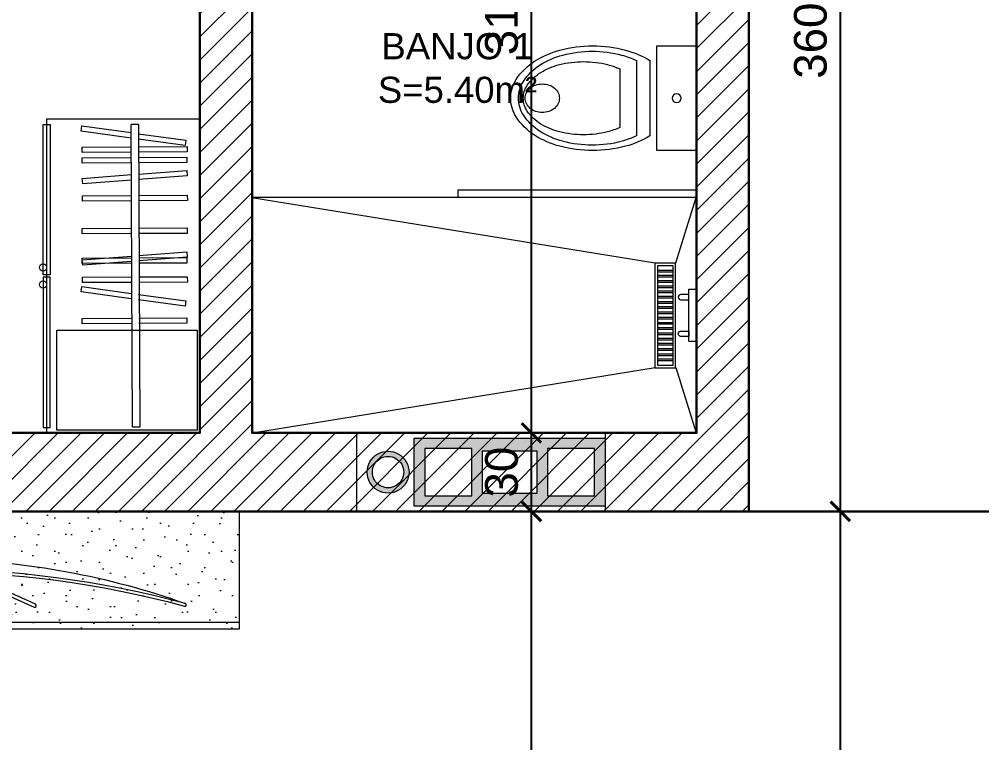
# Model space of a CAD drawing. Header units: centimetres. Extents: x 99002 to 104403, y -55119 to -48358.
# Drawn here: x 101455.2 to 101823.4, y -53225.8 to -52949.2 of the extents above; entities that cross this region are included whole.
import ezdxf

# ---------------------------------------------------------------- set-up
doc = ezdxf.new("R2010")
doc.units = ezdxf.units.CM
doc.header["$LTSCALE"] = 50
doc.header["$MEASUREMENT"] = 0
doc.layers.get('0').update_dxf_attribs({"color": 8})
for name, color, linetype, lineweight in [('BANJO', 160, 'Continuous', 9), ('MACONNERIE COUPE', 7, 'Continuous', 30), ('MACONNERIE HACHURE', 253, 'Continuous', 13), ('MOBILE_Pen_No__18', 9, 'Continuous', 15), ('mobilimi', 8, 'Continuous', 9), ('PERCEMENT', 253, 'Continuous', 20)]:
    doc.layers.add(name, color=color, linetype=linetype, lineweight=lineweight)
doc.layers.add('BORD', color=5, linetype='Continuous')
doc.layers.add('COTE 50ème', color=1, linetype='Continuous')
doc.layers.add('DEMOL', color=7, linetype='Continuous', lineweight=60, true_color=0xb38600)
doc.layers.add('MOBILE_Pen_No__12', color=7, linetype='Continuous', lineweight=18, true_color=0xa7a7a7)
doc.layers.add('FMULT', color=150, linetype='Continuous', plot=False)
doc.styles.add('RS_TEXT_1.50', font='arial.ttf', dxfattribs={"height": 12.5})
doc.styles.add('RS_TXT_50', font='arial.ttf', dxfattribs={"height": 12.5})
doc.dimstyles.new('RS_50CM_LINEAIRE', dxfattribs={"dimscale": 5, "dimtxt": 12.5, "dimasz": 1.5, "dimexe": 1, "dimexo": 2.5, "dimgap": 1, "dimtad": 1, "dimdec": 1, "dimrnd": 0.5, "dimdsep": 46, "dimtxsty": 'RS_TXT_50', "dimblk1": 'ARCHTICK', "dimblk2": 'ARCHTICK', "dimsah": 1, "dimcen": 2.5, "dimdle": 1, "dimclrt": 4, "dimadec": 0, "dimazin": 2, "dimtfac": 1, "dimtdec": 1, "dimtix": 1, "dimtmove": 2, "dimatfit": 3, "dimfxl": 1, "dimtolj": 1, "dimtzin": 0, "dimarcsym": 0})

# ---------------------------------------------------------------- blocks, each defined once
blk = doc.blocks.new('UniTAZZ_3')
at = {"layer": 'BANJO'}
for p, q in [((-152, 200), (-152, -200)), ((0, 200), (-152, 200)), ((0, -200), (0, 200)), ((-293.4, -111.7), (-293.4, 111.9)), ((-229.8, -144), (-229.8, 143.8)), ((-178.5, -143.6), (-178.5, 143.6)), ((-152, -200), (0, -200))]:
    blk.add_line(p, q, dxfattribs=at)
blk.add_circle((-76, 0), 17, dxfattribs=at)
for centre, radius, start, end in [((-397.3, -291.1), 491.2, 90, 104.7867), ((-397.3, -291.1), 491.2, 75.2133, 90), ((-435.1, -147.6), 342.9, 104.7867, 122.5078), ((-433.2, -132.6), 307.7, 104.7867, 122.5078), ((-399.2, -261.3), 440.9, 90, 104.7867), ((-399.2, -261.3), 440.9, 75.2133, 90), ((-365.2, -132.6), 307.7, 63.9053, 75.2133), ((-359.4, -147.6), 342.9, 58.1489, 75.2133), ((-492.9, -57), 235.4, 122.5078, 146.9765), ((-485, -51.2), 211.3, 122.5078, 146.9765), ((-462, -120.6), 256.9, 104.1209, 121.2723), ((-432.4, -238.1), 378.1, 90, 104.1209), ((-432.4, -238.1), 378.1, 75.8791, 90), ((-402.8, -120.6), 256.9, 64.7964, 75.8791), ((-507, -46.4), 170.2, 121.2723, 145.7058), ((-580.5, 0), 130.9, 146.9765, 180), ((-563.6, -0.1), 117.5, 146.9765, 180), ((-575.2, 0.1), 87.7, 145.7058, 180), ((-600.3, -4.6), 56.5, 129.8827, 153.6325), ((-594.2, -11.9), 66, 109.092, 129.8827), ((-590.2, -23.4), 78.1, 90, 109.092), ((-590.2, -23.4), 78.1, 70.908, 90), ((-586.2, -11.9), 66, 50.1173, 70.908), ((-580.1, -4.6), 56.5, 26.3675, 50.1173), ((-580.5, 0), 130.9, 180, 213.0235), ((-575.2, 0.1), 87.7, 180, 214.2942), ((-609.7, 0.1), 46, 153.6325, 180), ((-609.7, 0.1), 46, 180, 206.3675), ((-570.7, 0.1), 46, 0, 26.3675), ((-570.7, 0.1), 46, 333.6325, 0), ((-563.6, -0.1), 117.5, 180, 213.0235), ((-600.3, 4.7), 56.5, 206.3675, 230.1173), ((-580.1, 4.7), 56.5, 309.8827, 333.6325), ((-492.9, 57), 235.4, 213.0235, 237.4922), ((-485, 51), 211.3, 213.0235, 237.4922), ((-507, 46.6), 170.2, 214.2942, 238.7277), ((-594.2, 12), 66, 230.1173, 250.908), ((-590.2, 23.5), 78.1, 250.908, 270), ((-590.2, 23.5), 78.1, 270, 289.092), ((-586.2, 12), 66, 289.092, 309.8827), ((-462, 120.7), 256.9, 238.7277, 255.8791), ((-435.1, 147.6), 342.9, 237.4922, 255.2133), ((-433.2, 132.3), 307.7, 237.4922, 255.2133), ((-432.4, 238.2), 378.1, 255.8791, 270), ((-432.4, 238.2), 378.1, 270, 284.1209), ((-402.8, 120.7), 256.9, 284.1209, 295.2036), ((-365.2, 132.3), 307.7, 284.7867, 296.0947), ((-359.4, 147.6), 342.9, 284.7867, 301.8511), ((-397.3, 291.1), 491.2, 255.2133, 270), ((-399.2, 261.1), 440.9, 255.2133, 270), ((-399.2, 261.1), 440.9, 270, 284.7867), ((-397.3, 291.1), 491.2, 270, 284.7867)]:
    blk.add_arc(centre, radius, start, end, dxfattribs=at)
blk = doc.blocks.new('Samsung Curved UHD TV_top_cad-block.com')
at = {"color": 0}
for points in [[(-9.4, 104), (-9.4, 18.2, -0.414214), (-27.4, 0.2), (-43.3, 0.2, 0.08003), (-575.5, -98.3)], [(10.6, 104), (10.6, 18.2, 0.414214), (28.6, 0.2), (44.4, 0.2, -0.08003), (576.7, -98.3)], [(-69.5, -29.6), (-240.1, -106.2, -0.969023), (-243.1, -99.6), (-88.9, -30.3)], [(70.7, -29.6), (241.3, -106.2, 0.969023), (244.3, -99.6), (90.1, -30.3)]]:
    blk.add_lwpolyline(points, format="xyb", dxfattribs=at)
for points in [[(0.6, 105.8), (-7.6, 105.8)], [(0.6, 105.8), (8.8, 105.8)]]:
    blk.add_lwpolyline(points, dxfattribs=at)
for centre, radius, start, end in [((-7.6, 104), 1.8, 90, 180), ((8.8, 104), 1.8, 0, 90), ((-1.5, 2066.6), 2066.6, 269.2806, 270.801), ((0.6, -2232.7), 2210.8, 74.8955, 105.1045), ((0.6, -2232.7), 2204.3, 74.8955, 105.1045), ((-573.7, -101.2), 3.43, 122.2401, 267.969), ((574.9, -101.2), 3.43, 272.031, 57.7599)]:
    blk.add_arc(centre, radius, start, end, dxfattribs=at)
blk = doc.blocks.new('_ArchTick')
at = {"color": 0, "linetype": 'ByBlock', "const_width": 0.15}
blk.add_lwpolyline([(-0.5, -0.5), (0.5, 0.5)], dxfattribs=at)
blk = doc.blocks.new('*D1493')
at = {"layer": 'COTE 50ème', "color": 0, "lineweight": -2, "ltscale": 0.5, "transparency": 16777216}
for p, q in [((101769.34, -53574.36), (101769.34, -53132.36)), ((101746.84, -53137.36), (101774.34, -53137.36)), ((101774.18, -53569.36), (101764.34, -53569.36))]:
    blk.add_line(p, q, dxfattribs=at)
at = {"layer": 'Defpoints', "color": 0, "ltscale": 0.5, "transparency": 16777216}
for p in [(101734.34, -53137.36), (101769.34, -53137.36), (101786.68, -53569.36)]:
    blk.add_point(p, dxfattribs=at)
at = {"layer": 'COTE 50ème', "color": 0, "lineweight": -2, "ltscale": 0.5, "transparency": 16777216, "xscale": 7.5, "yscale": 7.5, "zscale": 7.5}
for p, rotation in [((101769.34, -53137.36), 90), ((101769.34, -53569.36), 270)]:
    blk.add_blockref('_ArchTick', p, dxfattribs=dict(at, rotation=rotation))
at = {"layer": 'COTE 50ème', "color": 4, "ltscale": 0.5, "transparency": 16777216, "insert": (101757.96, -53353.36), "char_height": 12.5, "attachment_point": 5, "rotation": 90, "style": 'RS_TXT_50'}
blk.add_mtext('\\A1;432', dxfattribs=at)
blk = doc.blocks.new('*D1494')
at = {"layer": 'COTE 50ème', "color": 0, "lineweight": -2, "ltscale": 0.5, "transparency": 16777216}
for p, q in [((101769.34, -53142.36), (101769.34, -52772.36)), ((101746.84, -52777.36), (101774.34, -52777.36)), ((101746.84, -53137.36), (101774.34, -53137.36))]:
    blk.add_line(p, q, dxfattribs=at)
at = {"layer": 'Defpoints', "color": 0, "ltscale": 0.5, "transparency": 16777216}
for p in [(101734.34, -52777.36), (101769.34, -52777.36), (101734.34, -53137.36)]:
    blk.add_point(p, dxfattribs=at)
at = {"layer": 'COTE 50ème', "color": 0, "lineweight": -2, "ltscale": 0.5, "transparency": 16777216, "xscale": 7.5, "yscale": 7.5, "zscale": 7.5}
for p, rotation in [((101769.34, -52777.36), 90), ((101769.34, -53137.36), 270)]:
    blk.add_blockref('_ArchTick', p, dxfattribs=dict(at, rotation=rotation))
at = {"layer": 'COTE 50ème', "color": 4, "ltscale": 0.5, "transparency": 16777216, "insert": (101757.96, -52957.36), "char_height": 12.5, "attachment_point": 5, "rotation": 90, "style": 'RS_TXT_50'}
blk.add_mtext('\\A1;360', dxfattribs=at)
blk = doc.blocks.new('*D1503')
at = {"layer": 'COTE 50ème', "color": 0, "lineweight": -2, "ltscale": 0.5, "transparency": 16777216}
for p, q in [((101651.17, -53742.36), (101651.17, -53132.36)), ((101683.23, -53137.36), (101646.17, -53137.36)), ((101660.07, -53737.36), (101646.17, -53737.36))]:
    blk.add_line(p, q, dxfattribs=at)
at = {"layer": 'Defpoints', "color": 0, "ltscale": 0.5, "transparency": 16777216}
for p in [(101651.17, -53137.36), (101695.73, -53137.36), (101672.57, -53737.36)]:
    blk.add_point(p, dxfattribs=at)
at = {"layer": 'COTE 50ème', "color": 0, "lineweight": -2, "ltscale": 0.5, "transparency": 16777216, "xscale": 7.5, "yscale": 7.5, "zscale": 7.5}
for p, rotation in [((101651.17, -53137.36), 90), ((101651.17, -53737.36), 270)]:
    blk.add_blockref('_ArchTick', p, dxfattribs=dict(at, rotation=rotation))
at = {"layer": 'COTE 50ème', "color": 4, "ltscale": 0.5, "transparency": 16777216, "insert": (101639.79, -53437.36), "char_height": 12.5, "attachment_point": 5, "rotation": 90, "style": 'RS_TXT_50'}
blk.add_mtext('\\A1;600', dxfattribs=at)
blk = doc.blocks.new('*D1504')
at = {"layer": 'COTE 50ème', "color": 0, "lineweight": -2, "ltscale": 0.5, "transparency": 16777216}
for p, q in [((101651.17, -53142.36), (101651.17, -53102.36)), ((101683.23, -53107.36), (101646.17, -53107.36)), ((101683.23, -53137.36), (101646.17, -53137.36))]:
    blk.add_line(p, q, dxfattribs=at)
at = {"layer": 'Defpoints', "color": 0, "ltscale": 0.5, "transparency": 16777216}
for p in [(101651.17, -53107.36), (101695.73, -53107.36), (101695.73, -53137.36)]:
    blk.add_point(p, dxfattribs=at)
at = {"layer": 'COTE 50ème', "color": 0, "lineweight": -2, "ltscale": 0.5, "transparency": 16777216, "xscale": 7.5, "yscale": 7.5, "zscale": 7.5}
for p, rotation in [((101651.17, -53107.36), 90), ((101651.17, -53137.36), 270)]:
    blk.add_blockref('_ArchTick', p, dxfattribs=dict(at, rotation=rotation))
at = {"layer": 'COTE 50ème', "color": 4, "ltscale": 0.5, "transparency": 16777216, "insert": (101639.79, -53122.36), "char_height": 12.5, "attachment_point": 5, "rotation": 90, "style": 'RS_TXT_50'}
blk.add_mtext('\\A1;30', dxfattribs=at)
blk = doc.blocks.new('*D1505')
at = {"layer": 'COTE 50ème', "color": 0, "lineweight": -2, "ltscale": 0.5, "transparency": 16777216}
for p, q in [((101651.17, -53112.36), (101651.17, -52784.36)), ((101683.23, -52789.36), (101646.17, -52789.36)), ((101683.23, -53107.36), (101646.17, -53107.36))]:
    blk.add_line(p, q, dxfattribs=at)
at = {"layer": 'Defpoints', "color": 0, "ltscale": 0.5, "transparency": 16777216}
for p in [(101651.17, -52789.36), (101695.73, -52789.36), (101695.73, -53107.36)]:
    blk.add_point(p, dxfattribs=at)
at = {"layer": 'COTE 50ème', "color": 0, "lineweight": -2, "ltscale": 0.5, "transparency": 16777216, "xscale": 7.5, "yscale": 7.5, "zscale": 7.5}
for p, rotation in [((101651.17, -52789.36), 90), ((101651.17, -53107.36), 270)]:
    blk.add_blockref('_ArchTick', p, dxfattribs=dict(at, rotation=rotation))
at = {"layer": 'COTE 50ème', "color": 4, "ltscale": 0.5, "transparency": 16777216, "insert": (101639.79, -52948.36), "char_height": 12.5, "attachment_point": 5, "rotation": 90, "style": 'RS_TXT_50'}
blk.add_mtext('\\A1;318', dxfattribs=at)

msp = doc.modelspace()

# ---------------------------------------------------------------- hatches: boundary and pattern name
at = {"layer": 'MACONNERIE HACHURE'}
h = msp.add_hatch(dxfattribs=at)
h.set_pattern_fill('ANSI31', color=256, scale=50, style=0)
h.set_pattern_definition([(45, (820.335, 14145.356), (-4.41941738, 4.41941738), [])])
h.paths.add_polyline_path([(101879.34, -52767.36), (101899.34, -52767.36), (101899.34, -52797.36), (101879.34, -52797.36)])
h.paths.add_polyline_path([(102379.34, -52767.36), (102359.34, -52767.36), (102359.34, -52797.36), (102379.34, -52797.36)])
h.paths.add_polyline_path([(101799.34, -53762.36), (101824.34, -53762.36), (101824.34, -53856.36), (101799.34, -53856.36)])
h.paths.add_polyline_path([(101799.34, -53737.36), (101824.34, -53737.36), (101824.34, -53581.36), (101876.34, -53581.36), (101876.34, -53559.36), (101864.34, -53559.36), (101864.34, -53569.36), (101739.34, -53569.36), (101739.34, -53581.36), (101799.34, -53581.36)])
h.paths.add_polyline_path([(102459.34, -53762.36), (102434.34, -53762.36), (102434.34, -53856.36), (102459.34, -53856.36)])
h.paths.add_polyline_path([(101694.34, -53762.36), (101524.34, -53762.36), (101524.34, -53737.36), (101694.34, -53737.36)])
h.paths.add_polyline_path([(101399.34, -54162.36), (101499.34, -54162.36), (101499.34, -54187.36), (101399.34, -54187.36)])
h.paths.add_polyline_path([(101739.34, -54162.36), (101679.34, -54162.36), (101679.34, -54187.36), (101764.34, -54187.36), (101764.34, -54122.36), (101799.34, -54122.36), (101799.34, -54097.36), (101739.34, -54097.36)])
h.paths.add_polyline_path([(101059.34, -54032.36), (101059.34, -54097.36), (101164.34, -54097.36), (101164.34, -54162.36), (101219.34, -54162.36), (101219.34, -54187.36), (101139.34, -54187.36), (101139.34, -54122.36), (101029.34, -54122.36), (101029.34, -54057.36), (101011.49, -54057.36), (101011.49, -54032.36)])
h.paths.add_polyline_path([(101029.34, -53762.36), (101054.34, -53762.36), (101054.34, -53795.36), (101029.34, -53795.36)])
h.paths.add_polyline_path([(102859.34, -54162.36), (102759.34, -54162.36), (102759.34, -54187.36), (102859.34, -54187.36)])
h.paths.add_polyline_path([(102519.34, -54162.36), (102579.34, -54162.36), (102579.34, -54187.36), (102494.34, -54187.36), (102494.34, -54122.36), (102459.34, -54122.36), (102459.34, -54097.36), (102519.34, -54097.36)])
h.paths.add_polyline_path([(103199.34, -54032.36), (103199.34, -54097.36), (103094.34, -54097.36), (103094.34, -54162.36), (103039.34, -54162.36), (103039.34, -54187.36), (103119.34, -54187.36), (103119.34, -54122.36), (103229.34, -54122.36), (103229.34, -54057.36), (103247.19, -54057.36), (103247.19, -54032.36)])
h.paths.add_polyline_path([(103229.34, -53762.36), (103204.34, -53762.36), (103204.34, -53795.36), (103229.34, -53795.36)])
h.paths.add_polyline_path([(102902.34, -53762.36), (102919.34, -53762.51), (102919.34, -53737.51), (102902.34, -53737.36)])
h.paths.add_polyline_path([(101356.34, -53762.36), (101339.34, -53762.51), (101339.34, -53737.51), (101356.34, -53737.36)])
h.paths.add_polyline_path([(101054.34, -53677.36), (101029.34, -53677.36), (101029.34, -53737.36), (101054.34, -53737.36)])
h.paths.add_polyline_path([(101524.34, -52789.36), (101514.34, -52789.36), (101514.34, -52777.36), (101554.34, -52777.36), (101554.34, -52789.36), (101544.34, -52789.36), (101544.34, -53107.36), (101714.34, -53107.36), (101714.34, -52789.36), (101636.33, -52789.36), (101636.33, -52777.36), (101734.34, -52777.36), (101734.34, -53137.36), (101164.34, -53137.36), (101164.34, -53182.36), (101139.34, -53182.36), (101139.34, -53132.36), (101029.34, -53132.36), (101029.34, -53112.36), (101139.34, -53112.36), (101139.34, -53062.36), (101164.34, -53062.36), (101164.34, -53107.36), (101524.34, -53107.36)])
h.paths.add_polyline_path([(102564.34, -53762.36), (102734.34, -53762.36), (102734.34, -53737.36), (102564.34, -53737.36)])
h.paths.add_polyline_path([(102859.34, -53731.36), (102859.34, -53736.36), (102807.34, -53736.36), (102807.34, -53737.36), (102802.34, -53737.36), (102802.34, -53731.36)])
h.paths.add_polyline_path([(102309.51, -52902.36), (102359.34, -52902.36), (102359.34, -52942.36), (102309.51, -52942.36)])
h.paths.add_polyline_path([(102149.34, -52902.36), (102189.34, -52902.36), (102189.34, -52942.36), (102149.34, -52942.36)])
h.paths.add_polyline_path([(102289.34, -52547.36), (102379.34, -52547.36), (102379.34, -52607.36), (102532.34, -52607.36), (102532.34, -52344.36), (102544.34, -52344.36), (102544.34, -52482.36), (102554.34, -52482.36), (102554.34, -52494.36), (102544.34, -52494.36), (102544.34, -52632.36), (102379.34, -52632.36), (102379.34, -52667.36), (102359.34, -52667.36), (102359.34, -52583.36), (102289.34, -52583.36), (102289.34, -52632.36), (102254.34, -52632.36), (102254.34, -52612.36), (102264.34, -52612.36), (102264.34, -52562.36), (102289.34, -52562.36), (102289.34, -52578.36), (102359.34, -52578.36), (102359.34, -52552.36), (102289.34, -52552.36)])
h.paths.add_polyline_path([(103094.34, -52154.25), (103119.34, -52154.25), (103119.34, -52107.36), (103094.34, -52107.36)])
h.paths.add_polyline_path([(102734.34, -52789.36), (102744.34, -52789.36), (102744.34, -52777.36), (102704.34, -52777.36), (102704.34, -52789.36), (102714.34, -52789.36), (102714.34, -53107.36), (102544.34, -53107.36), (102544.34, -52789.36), (102622.35, -52789.36), (102622.35, -52777.36), (102524.34, -52777.36), (102524.34, -53137.36), (103094.34, -53137.36), (103094.34, -53182.36), (103119.34, -53182.36), (103119.34, -53132.36), (103229.34, -53132.36), (103229.34, -53112.36), (103119.34, -53112.36), (103119.34, -53062.36), (103094.34, -53062.36), (103094.34, -53107.36), (102734.34, -53107.36)])
h.paths.add_polyline_path([(103204.34, -53677.36), (103229.34, -53677.36), (103229.34, -53737.36), (103204.34, -53737.36)])
h.paths.add_polyline_path([(102459.34, -53737.36), (102434.34, -53737.36), (102434.34, -53581.36), (102382.34, -53581.36), (102382.34, -53559.36), (102394.34, -53559.36), (102394.34, -53569.36), (102519.34, -53569.36), (102519.34, -53581.36), (102459.34, -53581.36)])
h.paths.add_polyline_path([(102434.34, -53932.36), (102434.34, -53952.36), (102384.34, -53952.36), (102384.34, -54072.36), (102359.34, -54072.36), (102359.34, -53957.36), (102341.84, -53957.36), (102341.84, -53932.36)])
h.paths.add_polyline_path([(103094.34, -52482.36), (103094.34, -52424.25), (103119.34, -52424.25), (103119.34, -52477.36), (103229.34, -52477.36), (103229.34, -52567.36), (103204.34, -52567.36), (103204.34, -52502.36), (102871.34, -52502.36), (102871.34, -52675.36), (102859.34, -52675.36), (102859.34, -52667.36), (102803.34, -52667.36), (102803.34, -52655.36), (102859.34, -52655.36), (102859.34, -52507.36), (102711.34, -52507.36), (102711.34, -52655.36), (102721.34, -52655.36), (102721.34, -52667.36), (102699.34, -52667.36), (102699.34, -52494.36), (102646.48, -52494.36), (102646.48, -52482.36)])
h.paths.add_polyline_path([(102859.34, -52809.36), (102859.34, -52789.36), (102836.34, -52789.36), (102836.34, -52777.36), (102859.34, -52777.36), (102859.34, -52767.36), (102871.34, -52767.36), (102871.34, -52797.36), (103094.34, -52797.36), (103094.34, -52809.36)])
h.paths.add_polyline_path([(102294.34, -53447.36), (102294.34, -53459.36), (102382.34, -53459.36), (102382.34, -53467.36), (102394.34, -53467.36), (102394.34, -53447.36)])
h.paths.add_polyline_path([(103204.34, -52797.36), (103229.34, -52797.36), (103229.34, -52747.36), (103204.34, -52747.36)])
h.paths.add_polyline_path([(103204.34, -53447.36), (103229.34, -53447.36), (103229.34, -53497.36), (103204.34, -53497.36)])
h.paths.add_polyline_path([(103094.34, -52847.36), (103119.34, -52847.36), (103119.34, -52902.25), (103094.34, -52902.25)], flags=17)
h.paths.add_polyline_path([(103094.34, -53397.36), (103119.34, -53397.36), (103119.34, -53342.47), (103094.34, -53342.47)])
h.paths.add_polyline_path([(101949.18, -52902.36), (101899.34, -52902.36), (101899.34, -52942.36), (101949.18, -52942.36)])
h.paths.add_polyline_path([(102109.34, -52902.36), (102069.34, -52902.36), (102069.34, -52942.36), (102109.34, -52942.36)])
h.paths.add_polyline_path([(102264.34, -52082.36), (102244.34, -52082.36), (102244.34, -52057.36), (102264.34, -52057.36)])
h.paths.add_polyline_path([(102579.34, -52082.36), (102579.34, -52057.36), (102399.34, -52057.36), (102399.34, -52082.36), (102532.34, -52082.36), (102532.34, -52252.36), (102544.34, -52252.36), (102544.34, -52082.36)])
h.paths.add_polyline_path([(101969.34, -52547.36), (101879.34, -52547.36), (101879.34, -52607.36), (101726.34, -52607.36), (101726.34, -52344.36), (101714.34, -52344.36), (101714.34, -52482.36), (101704.34, -52482.36), (101704.34, -52494.36), (101714.34, -52494.36), (101714.34, -52632.36), (101879.34, -52632.36), (101879.34, -52667.36), (101899.34, -52667.36), (101899.34, -52583.36), (101969.34, -52583.36), (101969.34, -52632.36), (102154.34, -52632.36), (102154.34, -52612.36), (101994.34, -52612.36), (101994.34, -52562.36), (101969.34, -52562.36), (101969.34, -52578.36), (101899.34, -52578.36), (101899.34, -52552.36), (101969.34, -52552.36)])
h.paths.add_polyline_path([(101164.34, -52154.25), (101139.34, -52154.25), (101139.34, -52107.36), (101164.34, -52107.36)])
h.paths.add_polyline_path([(102144.34, -53932.36), (102161.84, -53932.36), (102161.84, -53957.36), (102144.34, -53957.36), (102144.34, -54122.36), (102114.34, -54122.36), (102114.34, -53957.36), (102096.84, -53957.36), (102096.84, -53932.36), (102114.34, -53932.36), (102114.34, -53459.36), (102046.34, -53459.36), (102046.34, -53447.36), (102114.34, -53447.36), (102114.34, -53272.36), (102144.34, -53272.36), (102144.34, -53447.36), (102212.34, -53447.36), (102212.34, -53459.36), (102144.34, -53459.36)])
h.paths.add_polyline_path([(101824.34, -53932.36), (101824.34, -53952.36), (101874.34, -53952.36), (101874.34, -54072.36), (101899.34, -54072.36), (101899.34, -53957.36), (101916.84, -53957.36), (101916.84, -53932.36)])
h.paths.add_polyline_path([(103094.34, -52082.36), (103039.34, -52082.36), (103039.34, -52057.36), (103094.34, -52057.36)])
h.paths.add_polyline_path([(102859.34, -52082.36), (102859.34, -52057.36), (102759.34, -52057.36), (102759.34, -52082.36)])
h.paths.add_polyline_path([(102144.34, -52082.36), (101994.34, -52082.36), (101994.34, -52057.36), (102144.34, -52057.36)])
h.paths.add_polyline_path([(101859.34, -52082.36), (101726.34, -52082.36), (101726.34, -52252.36), (101714.34, -52252.36), (101714.34, -52082.36), (101164.34, -52082.36), (101164.34, -52057.36), (101859.34, -52057.36)])
h.paths.add_polyline_path([(101164.34, -52482.36), (101164.34, -52424.25), (101139.34, -52424.25), (101139.34, -52477.36), (101029.34, -52477.36), (101029.34, -52567.36), (101054.34, -52567.36), (101054.34, -52502.36), (101387.34, -52502.36), (101387.34, -52675.36), (101399.34, -52675.36), (101399.34, -52667.36), (101455.34, -52667.36), (101455.34, -52655.36), (101399.34, -52655.36), (101399.34, -52507.36), (101547.34, -52507.36), (101547.34, -52655.36), (101537.34, -52655.36), (101537.34, -52667.36), (101559.34, -52667.36), (101559.34, -52494.36), (101612.21, -52494.36), (101612.21, -52482.36)])
h.paths.add_polyline_path([(101399.34, -52809.36), (101399.34, -52789.36), (101422.34, -52789.36), (101422.34, -52777.36), (101399.34, -52777.36), (101399.34, -52767.36), (101387.34, -52767.36), (101387.34, -52797.36), (101164.34, -52797.36), (101164.34, -52809.36)])
h.paths.add_polyline_path([(101964.34, -53447.36), (101964.34, -53459.36), (101876.34, -53459.36), (101876.34, -53467.36), (101864.34, -53467.36), (101864.34, -53447.36)])
h.paths.add_polyline_path([(101054.34, -52797.36), (101029.34, -52797.36), (101029.34, -52747.36), (101054.34, -52747.36)])
h.paths.add_polyline_path([(101054.34, -53447.36), (101029.34, -53447.36), (101029.34, -53497.36), (101054.34, -53497.36)])
h.paths.add_polyline_path([(101164.34, -52847.36), (101139.34, -52847.36), (101139.34, -52902.25), (101164.34, -52902.25)], flags=17)
h.paths.add_polyline_path([(101164.34, -53397.36), (101139.34, -53397.36), (101139.34, -53342.47), (101164.34, -53342.47)])
at = {"layer": 'MOBILE_Pen_No__18', "linetype": 'Continuous', "lineweight": 15}
h = msp.add_hatch(dxfattribs=at)
h.set_pattern_fill('CUT_STONE', color=9, angle=360, style=0, pattern_type=2)
h.set_pattern_definition([(315, (102304.708, -42622.289), (-6.363961, -6.363961), [0, -6, 0, -9]), (250, (102324.708, -42622.289), (8.4572336, -3.078181), [0, -4.4, 0, -7.6])])
h.paths.add_polyline_path([(101539.31, -53182.36), (101299.31, -53182.36), (101299.31, -53137.36), (101539.31, -53137.36)])
at = {"layer": 'PERCEMENT'}
h = msp.add_hatch(color=256, dxfattribs=at)
h.paths.add_polyline_path([(101679.34, -53135.36), (101606.34, -53135.36), (101606.34, -53109.36), (101679.34, -53109.36)])
h.paths.add_polyline_path([(101675.34, -53131.36), (101675.34, -53113.36), (101657.34, -53113.36), (101657.34, -53131.36)], flags=0)
h.paths.add_polyline_path([(101653.34, -53114.36), (101632.34, -53114.36), (101632.34, -53130.36), (101653.34, -53130.36)], flags=0)
h.paths.add_polyline_path([(101628.34, -53131.36), (101628.34, -53113.36), (101610.34, -53113.36), (101610.34, -53131.36)], flags=0)
h = msp.add_hatch(color=256, dxfattribs=at)
edge = h.paths.add_edge_path()
edge.add_ellipse((101596.34, -53122.36), major_axis=(5.66, -5.66), ratio=1, start_angle=45, end_angle=225, ccw=False)
edge.add_ellipse((101596.34, -53122.36), major_axis=(5.66, -5.66), ratio=1, start_angle=-135, end_angle=45, ccw=False)
edge = h.paths.add_edge_path(flags=0)
edge.add_ellipse((101596.34, -53122.36), major_axis=(-4.24, -4.24), ratio=1, start_angle=315, end_angle=495)
edge.add_ellipse((101596.34, -53122.36), major_axis=(-4.24, -4.24), ratio=1, start_angle=135, end_angle=315)

# ---------------------------------------------------------------- linework, layer by layer
at = {"layer": 'BANJO'}
msp.add_lwpolyline([(101714.47, -53017.36), (101623.15, -53017.38), (101623.15, -53014.38), (101714.47, -53014.36)], dxfattribs=at)
for points in [[(101714.34, -53107.36), (101714.34, -53017.36), (101544.34, -53017.38), (101544.34, -53107.38)], [(101711.34, -53072.44), (101711.34, -53052.44), (101714.34, -53052.44), (101714.34, -53072.44)]]:
    msp.add_lwpolyline(points, close=True, dxfattribs=at)
at = {"layer": 'BANJO', "linetype": 'ByBlock', "ltscale": 5, "flags": 128}
for points in [[(101698.34, -53042.44), (101698.34, -53082.44), (101706.34, -53082.44), (101706.34, -53042.44)], [(101699.34, -53043.44), (101699.34, -53081.44), (101705.34, -53081.44), (101705.34, -53043.44)], [(101705.34, -53045.7), (101705.34, -53045.2), (101699.34, -53045.2), (101699.34, -53045.7)], [(101705.34, -53047.7), (101705.34, -53047.2), (101699.34, -53047.2), (101699.34, -53047.7)], [(101705.34, -53049.7), (101705.34, -53049.2), (101699.34, -53049.2), (101699.34, -53049.7)], [(101705.34, -53051.7), (101705.34, -53051.2), (101699.34, -53051.2), (101699.34, -53051.7)], [(101705.34, -53053.7), (101705.34, -53053.2), (101699.34, -53053.2), (101699.34, -53053.7)], [(101705.34, -53055.7), (101705.34, -53055.2), (101699.34, -53055.2), (101699.34, -53055.7)], [(101705.34, -53057.7), (101705.34, -53057.2), (101699.34, -53057.2), (101699.34, -53057.7)], [(101705.34, -53059.7), (101705.34, -53059.2), (101699.34, -53059.2), (101699.34, -53059.7)], [(101705.34, -53061.7), (101705.34, -53061.2), (101699.34, -53061.2), (101699.34, -53061.7)], [(101705.34, -53063.7), (101705.34, -53063.2), (101699.34, -53063.2), (101699.34, -53063.7)], [(101705.34, -53065.7), (101705.34, -53065.2), (101699.34, -53065.2), (101699.34, -53065.7)], [(101705.34, -53067.7), (101705.34, -53067.2), (101699.34, -53067.2), (101699.34, -53067.7)], [(101705.34, -53069.7), (101705.34, -53069.2), (101699.34, -53069.2), (101699.34, -53069.7)], [(101705.34, -53071.7), (101705.34, -53071.2), (101699.34, -53071.2), (101699.34, -53071.7)], [(101705.34, -53073.7), (101705.34, -53073.2), (101699.34, -53073.2), (101699.34, -53073.7)], [(101705.34, -53075.7), (101705.34, -53075.2), (101699.34, -53075.2), (101699.34, -53075.7)], [(101705.34, -53077.7), (101705.34, -53077.2), (101699.34, -53077.2), (101699.34, -53077.7)], [(101705.34, -53079.7), (101705.34, -53079.2), (101699.34, -53079.2), (101699.34, -53079.7)]]:
    msp.add_lwpolyline(points, close=True, dxfattribs=at)
at = {"layer": 'BANJO'}
for points in [[(101707.34, -53055.44), (101707.34, -53055.44, 0.414214), (101708.34, -53056.44), (101711.34, -53056.44), (101711.34, -53054.44), (101708.34, -53054.44, 0.414214)], [(101707.34, -53069.44), (101707.34, -53069.44, -0.414214), (101708.34, -53068.44), (101711.34, -53068.44), (101711.34, -53070.44), (101708.34, -53070.44, -0.414214)]]:
    msp.add_lwpolyline(points, format="xyb", close=True, dxfattribs=at)
at = {"layer": 'BORD', "lineweight": 5, "ltscale": 0.5}
msp.add_lwpolyline([(101679.34, -53137.36), (101584.34, -53137.36), (101584.34, -53107.36), (101679.34, -53107.36)], close=True, dxfattribs=at)
at = {"layer": 'FMULT', "ltscale": 0.5}
for points in [[(101734.34, -53137.36), (101864.34, -53137.36), (101864.34, -52797.36), (101879.34, -52797.36), (101879.34, -52632.36), (101714.34, -52632.36), (101714.34, -52494.36), (101559.34, -52494.36), (101559.34, -52667.36), (101399.34, -52670.36), (101399.34, -52777.36), (101734.34, -52777.36)], [(101164.34, -53447.36), (101799.34, -53447.36), (101801.84, -53569.36), (101864.34, -53569.36), (101864.34, -53137.36), (101166.75, -53137.36)]]:
    msp.add_lwpolyline(points, close=True, dxfattribs=at)
at = {"layer": 'MACONNERIE COUPE'}
msp.add_lwpolyline([(101524.34, -52789.36), (101514.34, -52789.36), (101514.34, -52777.36), (101554.34, -52777.36), (101554.34, -52789.36), (101544.34, -52789.36), (101544.34, -53107.36), (101714.34, -53107.36), (101714.34, -52789.36), (101636.33, -52789.36), (101636.33, -52777.36), (101734.34, -52777.36), (101734.34, -53137.36), (101164.34, -53137.36), (101164.34, -53182.36), (101139.34, -53182.36), (101139.34, -53132.36), (101029.34, -53132.36), (101029.34, -53112.36), (101139.34, -53112.36), (101139.34, -53062.36), (101164.34, -53062.36), (101164.34, -53107.36), (101524.34, -53107.36)], close=True, dxfattribs=at)
at = {"layer": 'MOBILE_Pen_No__12', "color": 253, "linetype": 'Continuous', "lineweight": 18, "true_color": 0xa7a7a7}
for p, q in [((101299.31, -53137.36), (101539.31, -53137.36)), ((101539.31, -53137.36), (101539.31, -53182.36)), ((101539.31, -53179.86), (101299.31, -53179.86)), ((101539.31, -53182.36), (101299.31, -53182.36))]:
    msp.add_line(p, q, dxfattribs=at)
at = {"layer": 'mobilimi'}
for p, q in [((101498.59, -53105.22), (101498.03, -52989.38)), ((101500.9, -52989.38), (101501.41, -53105.22)), ((101498.03, -52992.49), (101498.03, -52992.48))]:
    msp.add_line(p, q, dxfattribs=at)
at = {"layer": 'mobilimi', "lineweight": 5, "ltscale": 0.5}
for p, q in [((101544.24, -53017.36), (101698.47, -53042.29)), ((101706.47, -53042.29), (101714.24, -53017.36)), ((101544.47, -53107.34), (101698.47, -53082.29)), ((101706.47, -53082.29), (101714.24, -53107.36))]:
    msp.add_line(p, q, dxfattribs=at)
at = {"layer": 'mobilimi'}
for points in [[(101467.09, -52989.38), (101467.09, -53046.86), (101464.34, -53046.86), (101464.34, -52989.38)], [(101465.72, -52987.36), (101465.72, -53107.36), (101524.34, -53107.36), (101524.34, -52987.36)], [(101467.09, -53105.35), (101467.09, -53047.86), (101464.34, -53047.86), (101464.34, -53105.35)], [(101523.34, -53068.09), (101523.34, -53106.36), (101469.57, -53106.36), (101469.57, -53068.09)]]:
    msp.add_lwpolyline(points, close=True, dxfattribs=at)
for points in [[(101498.07, -52994.62), (101478.95, -52991.99), (101479.23, -52989.93), (101498.06, -52992.53)], [(101500.9, -52989.38), (101498.03, -52989.38)], [(101500.88, -52992.92), (101518.97, -52995.41), (101518.68, -52997.47)], [(101498.16, -53000.01), (101479.34, -53000.1), (101479.33, -52998.03), (101498.15, -52997.94)], [(101518.68, -52997.47), (101500.89, -52995.01)], [(101500.97, -52997.92), (101519.44, -52997.83), (101519.45, -52999.91)], [(101519.45, -52999.91), (101500.98, -53000)], [(101498.12, -53004.08), (101479.3, -53004.17), (101479.29, -53002.1), (101498.11, -53002.01)], [(101500.93, -53001.99), (101519.4, -53001.9), (101519.41, -53003.98)], [(101519.41, -53003.98), (101500.94, -53004.07)], [(101498.21, -53010.67), (101479.53, -53012.11), (101479.37, -53010.04), (101498.2, -53008.59)], [(101501.02, -53008.37), (101519.36, -53006.95), (101519.52, -53009.02)], [(101519.52, -53009.02), (101501.03, -53010.45)], [(101498.25, -53018.64), (101479.43, -53018.73), (101479.42, -53016.66), (101498.24, -53016.57)], [(101501.06, -53016.55), (101519.54, -53016.46), (101519.55, -53018.54)], [(101519.55, -53018.54), (101501.07, -53018.63)], [(101498.16, -53031.16), (101479.34, -53031.26), (101479.33, -53029.18), (101498.15, -53029.09)], [(101500.97, -53029.08), (101519.44, -53028.99), (101519.45, -53031.06)], [(101519.45, -53031.06), (101500.98, -53031.15)], [(101501.02, -53039.52), (101519.36, -53038.1), (101519.52, -53040.17)], [(101498.12, -53042.5), (101479.3, -53042.59), (101479.29, -53040.52), (101498.11, -53040.43)], [(101498.21, -53041.82), (101479.53, -53043.26), (101479.37, -53041.19), (101498.2, -53039.74)], [(101500.93, -53040.41), (101519.4, -53040.32), (101519.41, -53042.4)], [(101519.52, -53040.17), (101501.03, -53041.6)], [(101519.41, -53042.4), (101500.94, -53042.49)], [(101498.25, -53049.8), (101479.43, -53049.89), (101479.42, -53047.81), (101498.24, -53047.72)], [(101501.06, -53047.71), (101519.54, -53047.62), (101519.55, -53049.69)], [(101498.07, -53056.08), (101478.95, -53053.45), (101479.23, -53051.39), (101498.06, -53053.99)], [(101519.55, -53049.69), (101501.07, -53049.78)], [(101500.88, -53054.38), (101518.97, -53056.87), (101518.68, -53058.93)], [(101518.68, -53058.93), (101500.89, -53056.47)], [(101498.12, -53065.54), (101479.3, -53065.63), (101479.29, -53063.56), (101498.11, -53063.47)], [(101500.93, -53063.45), (101519.4, -53063.36), (101519.41, -53065.44)], [(101519.41, -53065.44), (101500.94, -53065.53)], [(101501.41, -53105.22), (101498.59, -53105.22)]]:
    msp.add_lwpolyline(points, dxfattribs=at)
for centre in [(101464.34, -53044.11), (101464.34, -53050.61)]:
    msp.add_circle(centre, 1.38, dxfattribs=at)
at = {"layer": 'PERCEMENT', "lineweight": 5}
for points in [[(101679.34, -53135.36), (101606.34, -53135.36), (101606.34, -53109.36), (101679.34, -53109.36)], [(101628.34, -53131.36), (101628.34, -53113.36), (101610.34, -53113.36), (101610.34, -53131.36)], [(101653.34, -53114.36), (101632.34, -53114.36), (101632.34, -53130.36), (101653.34, -53130.36)], [(101675.34, -53131.36), (101675.34, -53113.36), (101657.34, -53113.36), (101657.34, -53131.36)]]:
    msp.add_lwpolyline(points, close=True, dxfattribs=at)
at = {"layer": 'PERCEMENT', "extrusion": (0, 0, -1)}
for major_axis, start_param, end_param in [((5.66, -5.66), 2.356194, 5.497787), ((4.24, -4.24), 2.356194, 5.497787), ((5.66, -5.66), 5.497787, 8.63938), ((4.24, -4.24), 5.497787, 8.63938)]:
    msp.add_ellipse((101596.34, -53122.36), major_axis=major_axis, ratio=1, start_param=start_param, end_param=end_param, dxfattribs=at)

# ---------------------------------------------------------------- block references
at = {"layer": 'MOBILE_Pen_No__12', "color": 253, "linetype": 'Continuous', "lineweight": 18, "true_color": 0xa7a7a7, "xscale": 0.1728, "yscale": 0.1728, "zscale": 0.1728}
msp.add_blockref('Samsung Curved UHD TV_top_cad-block.com', (101419.21, -53155.65), dxfattribs=at)
at = {"layer": 'mobilimi', "xscale": -0.09999999999126918, "yscale": 0.09999999999126918, "zscale": 0.09999999999126918, "rotation": 180}
msp.add_blockref('UniTAZZ_3', (101714.34, -52979.36), dxfattribs=at)

# ---------------------------------------------------------------- texts
at = {"layer": 'DEMOL', "lineweight": -2, "insert": (101622.9, -52967.88), "char_height": 10, "width": 93.9293, "attachment_point": 5, "style": 'RS_TEXT_1.50'}
msp.add_mtext('BANJO 1\\PS=5.40m²', dxfattribs=at)

# ---------------------------------------------------------------- dimensions: what is measured, and where the dimension line sits
at = {"layer": 'COTE 50ème', "ltscale": 0.5}
for base, p1, p2, picture, middle in [((101769.34, -52777.36), (101734.34, -53137.36), (101734.34, -52777.36), '*D1494', (101757.96, -52957.36)), ((101651.17, -52789.36), (101695.73, -53107.36), (101695.73, -52789.36), '*D1505', (101639.79, -52948.36)), ((101651.17, -53107.36), (101695.73, -53137.36), (101695.73, -53107.36), '*D1504', (101639.79, -53122.36)), ((101651.17, -53137.36), (101672.57, -53737.36), (101695.73, -53137.36), '*D1503', (101639.79, -53437.36)), ((101769.34, -53137.36), (101786.68, -53569.36), (101734.34, -53137.36), '*D1493', (101757.96, -53353.36))]:
    dim = msp.add_linear_dim(base=base, p1=p1, p2=p2, angle=90, dimstyle='RS_50CM_LINEAIRE', dxfattribs=at)
    dim.commit()
    dim.dimension.update_dxf_attribs({"geometry": picture, "text_midpoint": middle})

doc.saveas('drawing.dxf')
